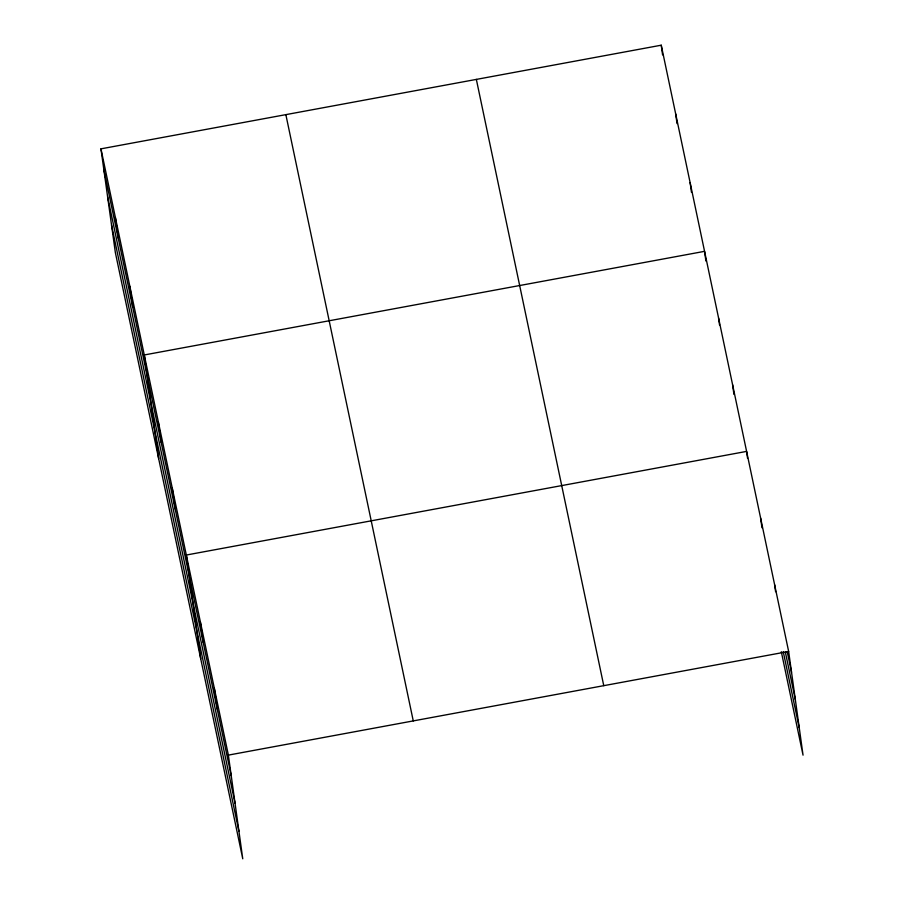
<?xml version="1.0" encoding="UTF-8"?>
<svg xmlns="http://www.w3.org/2000/svg" width="904" height="904" viewBox="0 0 904 904"><rect width="100%" height="100%" fill="white"/><g stroke="black" fill="none" stroke-linecap="round" stroke-linejoin="round"><path stroke-width="1.36" d="M100.954 148.844L228.373 755.111L242.758 858.8L115.35 252.532L100.954 148.844L661.242 45.2L788.65 651.468L803.046 755.156L781.305 651.727M228.373 755.111L788.65 651.468M787.237 651.818L791.531 672.237M785.316 651.965L795.328 699.594M783.226 651.581L799.238 727.799M476.351 79.405L603.759 685.673M285.856 114.638L413.264 720.906M103.836 169.602L231.254 775.869M107.644 196.97L235.051 803.238M111.554 225.164L238.961 831.431M774.638 584.775L775.598 591.702M760.626 518.094L761.97 527.778M747.563 458.317L746.602 451.401L186.326 555.033L200.711 658.733M732.59 384.708L733.935 394.404M718.578 318.016L719.539 324.943M705.9 261.019L704.555 251.335L144.278 354.967L158.663 458.667M690.125 182.619L691.47 192.315M675.683 113.915L677.028 123.599M661.242 45.2L662.587 54.884M214.361 688.419L217.231 709.177M200.338 621.726L203.219 642.495M172.314 488.352L175.195 509.11M158.29 421.659L161.172 442.418M129.837 286.263L132.718 307.021M115.396 217.548L118.277 238.317"/></g></svg>
